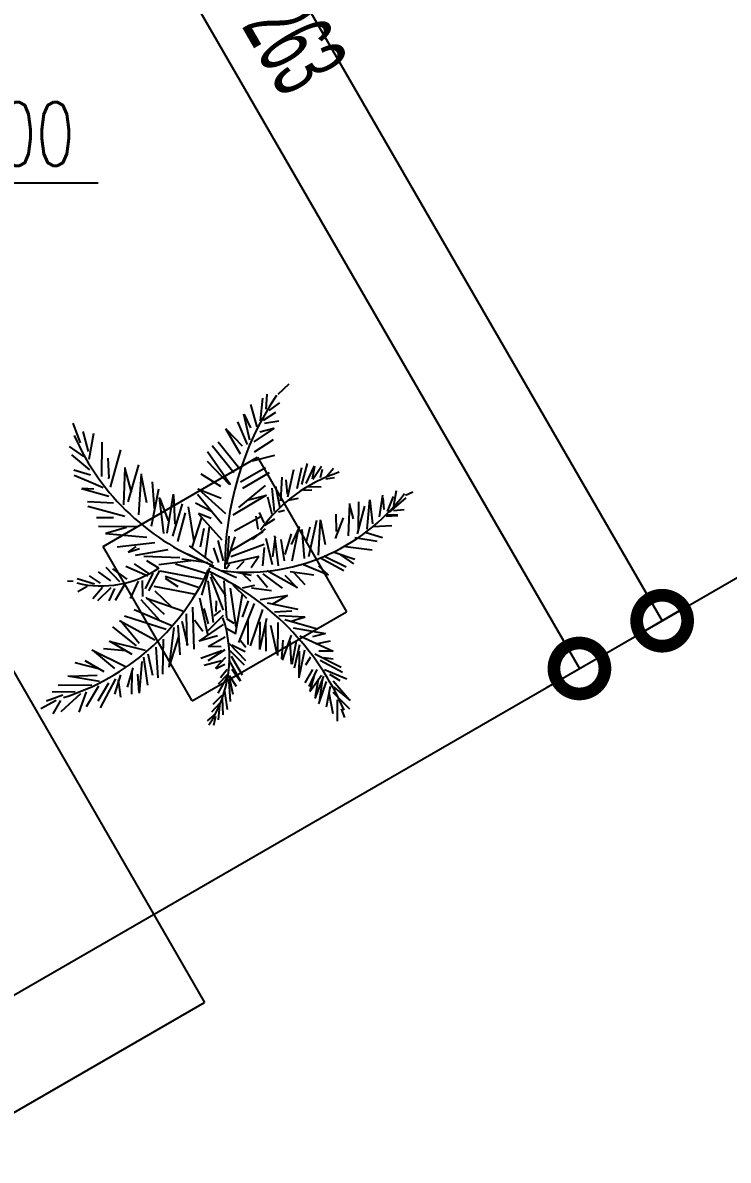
# Model space of a CAD drawing. Extents: x 3907.4 to 3911.57, y -3054.42 to -3053.7.
# Drawn here: x 3907.62452 to 3907.65222, y -3053.88895 to -3053.84429 of the extents above; entities that cross this region are included whole.
import ezdxf
from ezdxf.enums import TextEntityAlignment as Align

# ---------------------------------------------------------------- set-up
doc = ezdxf.new("R2010")
doc.units = 0
doc.header["$LTSCALE"] = 2
doc.header["$MEASUREMENT"] = 0
doc.linetypes.add('ACAD_ISO03W100', pattern=[30, 12, -18])
doc.layers.get('0').update_dxf_attribs({"linetype": 'CONTINUOUS'})
for name, color, linetype in [('AĞAÇ', 9, 'CONTINUOUS'), ('OLÇÜ', 6, 'CONTINUOUS'), ('TERTUVAR', 2, 'CONTINUOUS'), ('TEXT', 11, 'CONTINUOUS'), ('ÖLÇÜ İZİ', 9, 'CONTINUOUS')]:
    doc.layers.add(name, color=color, linetype=linetype)
doc.styles.add('KAPı-PEN', font='simplex.shx', dxfattribs={"width": 0.7, "height": 10})
doc.styles.add('ÖLÇÜ', font='stylu.ttf', dxfattribs={"width": 0.5})

msp = doc.modelspace()

# ---------------------------------------------------------------- linework, layer by layer
at = {"color": 0, "linetype": 'ByBlock', "const_width": 0.002}
for points in [[(3907.649499173968, -3053.867554692196, 1), (3907.649749165799, -3053.867987709615, 1)], [(3907.646251543331, -3053.869429630927, 1), (3907.646501535162, -3053.869862648346, 1)]]:
    msp.add_lwpolyline(points, format="xyb", close=True, dxfattribs=at)
at = {"layer": 'AĞAÇ', "ltscale": 0.11}
for p, q in [((3907.634100281322, -3053.858871565613), (3907.634067074959, -3053.859459420362)), ((3907.634969943726, -3053.858483038899), (3907.634534667296, -3053.858884987119)), ((3907.633466944306, -3053.859279613714), (3907.633707807922, -3053.860161819987)), ((3907.633933826693, -3053.859037466659), (3907.633842491025, -3053.859919188878)), ((3907.634194719785, -3053.859517123879), (3907.634616999846, -3053.859217397841)), ((3907.633191449255, -3053.859649842325), (3907.633425634467, -3053.860666237809)), ((3907.633211310095, -3053.859675413337), (3907.633465084612, -3053.860200159349)), ((3907.633970311189, -3053.859893816612), (3907.634456503335, -3053.859581411373)), ((3907.626485585204, -3053.860019518483), (3907.626771396649, -3053.86079315993)), ((3907.633073045849, -3053.861234448241), (3907.632493844883, -3053.860236718116)), ((3907.632954398958, -3053.859962619517), (3907.633329405892, -3053.860851412844)), ((3907.63439766408, -3053.860207565031), (3907.633591549302, -3053.860749554903)), ((3907.634383631636, -3053.860230381817), (3907.633835063109, -3053.860364273769)), ((3907.634576634404, -3053.859942010452), (3907.634018545303, -3053.860027788222)), ((3907.626880590095, -3053.860344430304), (3907.627085711209, -3053.861128898382)), ((3907.627296048505, -3053.860423290883), (3907.627114982152, -3053.861439082438)), ((3907.63252710018, -3053.860261328032), (3907.633141342398, -3053.860902069626)), ((3907.634358632845, -3053.860672938013), (3907.633602516902, -3053.861148102523)), ((3907.626349471862, -3053.860926737479), (3907.626910788126, -3053.861330145636)), ((3907.627627527503, -3053.860756076634), (3907.627611855734, -3053.862104394088)), ((3907.627962294396, -3053.862533062411), (3907.628367944683, -3053.86105750234)), ((3907.632680752382, -3053.86244162991), (3907.631776390399, -3053.861143081082)), ((3907.632803149043, -3053.861968934751), (3907.631962159944, -3053.860906914075)), ((3907.633039839483, -3053.861822302992), (3907.632198845204, -3053.860760290049)), ((3907.626431809011, -3053.861259151277), (3907.627146048327, -3053.861848101764)), ((3907.627868930912, -3053.861389064766), (3907.627905595332, -3053.862162341992)), ((3907.631759722668, -3053.861501399052), (3907.63262827211, -3053.862416733912)), ((3907.634405397835, -3053.861288796102), (3907.63352478456, -3053.861513611505)), ((3907.626532741358, -3053.861853589983), (3907.627183963062, -3053.86203986383)), ((3907.628497432805, -3053.863223995372), (3907.628538932346, -3053.861754293892)), ((3907.6285319133, -3053.861804546638), (3907.628775227911, -3053.862718966197)), ((3907.628657394121, -3053.863109203056), (3907.629082178817, -3053.861646460561)), ((3907.629170834513, -3053.862010830581), (3907.629071570126, -3053.863608257171)), ((3907.631508556841, -3053.862001351984), (3907.632291467648, -3053.86248358944)), ((3907.633070720554, -3053.862314402779), (3907.634055746535, -3053.861753507821)), ((3907.634201945526, -3053.861966825547), (3907.633147355685, -3053.862576253091)), ((3907.634932063259, -3053.862906076813), (3907.635164077338, -3053.861836328599)), ((3907.635293740231, -3053.86257835971), (3907.635472710115, -3053.861758000923)), ((3907.635484408343, -3053.862421079987), (3907.635696210638, -3053.861594206336)), ((3907.635648556648, -3053.862388496504), (3907.635971645706, -3053.861693083704)), ((3907.635977188019, -3053.861714460159), (3907.635889529661, -3053.862219468345)), ((3907.635904884997, -3053.862218183999), (3907.636247268018, -3053.861706619059)), ((3907.63627323528, -3053.861837955014), (3907.636200349197, -3053.862159531897)), ((3907.636726174478, -3053.86179923131), (3907.636462985571, -3053.862107397713)), ((3907.626538704643, -3053.862051694714), (3907.627100375598, -3053.862288965192)), ((3907.627100375598, -3053.862288965192), (3907.627681191334, -3053.862539037801)), ((3907.627905595332, -3053.862162341992), (3907.627879962429, -3053.862200640879)), ((3907.629171012627, -3053.862065272917), (3907.629380350958, -3053.863123966297)), ((3907.629608132269, -3053.862316077356), (3907.629678017997, -3053.863364943939)), ((3907.633004663099, -3053.863323963791), (3907.634047818397, -3053.862469201384)), ((3907.634656080838, -3053.86306322393), (3907.634710590216, -3053.862131087619)), ((3907.63491258666, -3053.862807574065), (3907.634867877967, -3053.862236358033)), ((3907.63676476238, -3053.862166926987), (3907.636416806517, -3053.862218936297)), ((3907.626825055885, -3053.86257611802), (3907.627897667194, -3053.862878035554)), ((3907.626856579957, -3053.86256219619), (3907.627313409977, -3053.862596543145)), ((3907.629853117211, -3053.862606131488), (3907.629562475822, -3053.864075461015)), ((3907.6301943826, -3053.8643320008), (3907.630440426237, -3053.862805095324)), ((3907.630439026118, -3053.862851300277), (3907.630499122312, -3053.863977132898)), ((3907.631389515258, -3053.862797593375), (3907.632332516292, -3053.863955616476)), ((3907.631396373598, -3053.862580331457), (3907.632486689649, -3053.863559643625)), ((3907.631401466255, -3053.86259774359), (3907.63230968643, -3053.862955081744)), ((3907.632780439025, -3053.863617586871), (3907.634072561414, -3053.862846261391)), ((3907.634089420265, -3053.862851853686), (3907.633377206632, -3053.863043245191)), ((3907.634131360628, -3053.862911460078), (3907.63430052924, -3053.863594464445)), ((3907.634302734773, -3053.862570332496), (3907.634399199957, -3053.863489568652)), ((3907.634440723394, -3053.862491762804), (3907.634609531904, -3053.86334544964)), ((3907.635871134756, -3053.862651421262), (3907.635549516048, -3053.862664079424)), ((3907.636238937099, -3053.862527227574), (3907.635707356331, -3053.862513317619)), ((3907.638528154642, -3053.86369707541), (3907.638657764903, -3053.862840969824)), ((3907.639066517985, -3053.862892690238), (3907.638835251051, -3053.863486644889)), ((3907.639188374865, -3053.862669213241), (3907.639072121412, -3053.863256940404)), ((3907.639542574813, -3053.86284783952), (3907.639830360902, -3053.862707678036)), ((3907.627060316086, -3053.863094074149), (3907.628082366346, -3053.86314031098)), ((3907.627079095816, -3053.863273029426), (3907.628534822125, -3053.863664973995)), ((3907.629884358709, -3053.862932075012), (3907.630047422832, -3053.864344563202)), ((3907.629900104896, -3053.862970777945), (3907.630225241763, -3053.863856453121)), ((3907.63041771162, -3053.864453744369), (3907.63079736856, -3053.863182639429)), ((3907.631015196934, -3053.863299558784), (3907.631233512769, -3053.864656534558)), ((3907.631308915722, -3053.863141230927), (3907.631952638284, -3053.863488558292)), ((3907.635338818804, -3053.862978888618), (3907.634944871718, -3053.863057083688)), ((3907.637315982867, -3053.864435737545), (3907.637363440514, -3053.863164148529)), ((3907.637346813787, -3053.86323687462), (3907.637489945696, -3053.863771087156)), ((3907.637667496509, -3053.864365966489), (3907.637950924877, -3053.863280036583)), ((3907.637707810185, -3053.863102703571), (3907.637686226361, -3053.864194728843)), ((3907.638041602626, -3053.864175626062), (3907.638146294544, -3053.863025536271)), ((3907.638150872413, -3053.863044642795), (3907.638259494719, -3053.863973292668)), ((3907.638656086297, -3053.86294435871), (3907.638698365137, -3053.863411071757)), ((3907.63956153448, -3053.862943722091), (3907.638908707793, -3053.863505101125)), ((3907.627416718035, -3053.863720847202), (3907.628081116041, -3053.863721826162)), ((3907.630608909255, -3053.864664903309), (3907.630917980305, -3053.863540669859)), ((3907.631170585389, -3053.864902166054), (3907.631550057225, -3053.863714141575)), ((3907.631407049853, -3053.863558056079), (3907.632343903083, -3053.8646010441)), ((3907.631420855436, -3053.863550491532), (3907.631920629466, -3053.863738851714)), ((3907.632836598307, -3053.864237525452), (3907.633885536956, -3053.863663940482)), ((3907.633767660759, -3053.864177964017), (3907.633683446347, -3053.863665774728)), ((3907.633808454207, -3053.863521527766), (3907.633991343943, -3053.86392882436)), ((3907.634405142695, -3053.863778437177), (3907.634010820543, -3053.864027327108)), ((3907.63479964748, -3053.863444202135), (3907.634556674956, -3053.86350949705)), ((3907.635749070757, -3053.865245002327), (3907.636065170293, -3053.863820438887)), ((3907.636138864184, -3053.865200840192), (3907.63621213006, -3053.863807876486)), ((3907.637095642785, -3053.863736835284), (3907.636781279488, -3053.864549400666)), ((3907.636817001946, -3053.863592098418), (3907.636825172021, -3053.864265632318)), ((3907.639241371686, -3053.863628355636), (3907.638789301964, -3053.863618065793)), ((3907.639253368273, -3053.863652584256), (3907.638793344217, -3053.86367746937)), ((3907.639490233455, -3053.863422887503), (3907.639081305631, -3053.863454232083)), ((3907.627499055169, -3053.864053260981), (3907.62901308613, -3053.86406826232)), ((3907.627781008393, -3053.864329138387), (3907.628599103754, -3053.864104234054)), ((3907.631496466139, -3053.864870693907), (3907.631651354041, -3053.864142437944)), ((3907.631843086874, -3053.864104375667), (3907.631667988985, -3053.865318264222)), ((3907.632707163372, -3053.865010555235), (3907.633954517294, -3053.864264732706)), ((3907.6340367924, -3053.864158666141), (3907.633523953051, -3053.864584636242)), ((3907.635368246264, -3053.864104730113), (3907.63506379921, -3053.864777800947)), ((3907.635100231571, -3053.865423791739), (3907.635377876578, -3053.864056684373)), ((3907.635582791478, -3053.865327827612), (3907.63548942741, -3053.864183840777)), ((3907.635667268803, -3053.864663367313), (3907.635802667025, -3053.864088442261)), ((3907.636215293855, -3053.863836567373), (3907.636400846258, -3053.864774952035)), ((3907.639016142636, -3053.864048437232), (3907.638275015515, -3053.864079297737)), ((3907.627773125163, -3053.864347612523), (3907.629395481411, -3053.864490580222)), ((3907.628225575747, -3053.86487228325), (3907.629701687375, -3053.864695519448)), ((3907.632399623129, -3053.865422823607), (3907.632191391288, -3053.864626448583)), ((3907.632550714159, -3053.865545142633), (3907.632626307333, -3053.864451264631)), ((3907.632575546046, -3053.865349824765), (3907.63286059857, -3053.864480918829)), ((3907.63433329103, -3053.865576034646), (3907.634079966215, -3053.864546829298)), ((3907.634429592041, -3053.864478595498), (3907.634322100623, -3053.865262603585)), ((3907.634556799984, -3053.865614705509), (3907.634425161893, -3053.864445091212)), ((3907.634799993493, -3053.865416960319), (3907.634667635113, -3053.864579647721)), ((3907.635055095831, -3053.86435443058), (3907.634817657449, -3053.865176738484)), ((3907.638439865139, -3053.86466104953), (3907.637564954558, -3053.864519177547)), ((3907.638643073964, -3053.864522290591), (3907.638003837554, -3053.864324108269)), ((3907.628665920422, -3053.865083806432), (3907.629100661667, -3053.864931079451)), ((3907.628688426305, -3053.865061720294), (3907.62897262969, -3053.8648552705)), ((3907.628953166716, -3053.865192863089), (3907.630237725426, -3053.864971088813)), ((3907.632023211731, -3053.865637152666), (3907.6309891639, -3053.865157016914)), ((3907.631999066073, -3053.86551502358), (3907.631063113094, -3053.864825027028)), ((3907.632220615964, -3053.865489108985), (3907.632023810292, -3053.864913696782)), ((3907.632687488571, -3053.865246966588), (3907.634004538525, -3053.864769631506)), ((3907.633943502793, -3053.86562018907), (3907.634015343609, -3053.864891805519)), ((3907.636746023321, -3053.865080316852), (3907.637563164458, -3053.865349910869)), ((3907.638241094032, -3053.86499944643), (3907.637187267647, -3053.864876476461)), ((3907.628895188045, -3053.865538219305), (3907.629504675215, -3053.865946140247)), ((3907.63068420814, -3053.865297651754), (3907.62927886753, -3053.865244463649)), ((3907.629381137705, -3053.865407632571), (3907.629846505703, -3053.865690607524)), ((3907.631124737334, -3053.865426105285), (3907.629859498722, -3053.865577605866)), ((3907.630514959787, -3053.865531757483), (3907.63175044012, -3053.865921025587)), ((3907.631794021697, -3053.865504955083), (3907.630773915954, -3053.865352056806)), ((3907.631852385415, -3053.865607605048), (3907.632920656491, -3053.866068253944)), ((3907.632495215947, -3053.865534247003), (3907.633799094193, -3053.865242209886)), ((3907.632505841098, -3053.865739493721), (3907.632634021123, -3053.865547976021)), ((3907.632921087481, -3053.865740105385), (3907.633209228822, -3053.865433795368)), ((3907.6334897967, -3053.865677041215), (3907.633784616457, -3053.865236542008)), ((3907.636526867489, -3053.865987411336), (3907.635550300234, -3053.865583388418)), ((3907.636189775289, -3053.865290380076), (3907.637121384937, -3053.865802972477)), ((3907.636343233539, -3053.865226701189), (3907.637223932067, -3053.865649753686)), ((3907.637514994391, -3053.86554151757), (3907.637005969305, -3053.865179952135)), ((3907.627128706879, -3053.866008296396), (3907.627561247046, -3053.86629778927)), ((3907.627490008785, -3053.865851274155), (3907.627968362709, -3053.866199918626)), ((3907.62777916495, -3053.86567444371), (3907.628316135923, -3053.866233254407)), ((3907.628048109347, -3053.865740487847), (3907.628605109452, -3053.866141769074)), ((3907.628573382105, -3053.865636219501), (3907.629432341667, -3053.866011684911)), ((3907.629345917112, -3053.866523624474), (3907.629649164284, -3053.865900399129)), ((3907.62988564615, -3053.865802271004), (3907.629463881779, -3053.86660257652)), ((3907.629909454267, -3053.865817477238), (3907.631569600796, -3053.86612244708)), ((3907.630115940528, -3053.866024775332), (3907.631415006433, -3053.866456600324)), ((3907.631857081101, -3053.865695520563), (3907.631537399232, -3053.866774383067)), ((3907.631896390845, -3053.866053482269), (3907.632385511044, -3053.867351422509)), ((3907.631900550748, -3053.865915355669), (3907.632494310395, -3053.866800202155)), ((3907.632852761054, -3053.865853266997), (3907.633487213596, -3053.865981175446)), ((3907.633482228419, -3053.866226589345), (3907.633157062804, -3053.865925767568)), ((3907.634126947044, -3053.866463976601), (3907.633731915241, -3053.865977735425)), ((3907.63471461593, -3053.866496795003), (3907.63395560412, -3053.86593333356)), ((3907.635308778697, -3053.866478493845), (3907.634115565436, -3053.865818541244)), ((3907.635315014939, -3053.866490834624), (3907.634830318865, -3053.865999409715)), ((3907.635016288845, -3053.865839041611), (3907.635955112095, -3053.865968223583)), ((3907.635613494017, -3053.866356563857), (3907.635172015505, -3053.865894075034)), ((3907.636528088183, -3053.865987477728), (3907.636144108105, -3053.865626096286)), ((3907.626281628178, -3053.866210564941), (3907.626504758818, -3053.866217457481)), ((3907.626655921195, -3053.866119204481), (3907.627344607078, -3053.866323729961)), ((3907.626687648554, -3053.866624754075), (3907.627055633549, -3053.866415215294)), ((3907.627271168453, -3053.866901339039), (3907.627659365228, -3053.866448925697)), ((3907.627474457206, -3053.866980419036), (3907.627987474024, -3053.866469111576)), ((3907.628170186279, -3053.866961745508), (3907.62851274677, -3053.866364843209)), ((3907.62875443618, -3053.866896960896), (3907.629064356673, -3053.866221223691)), ((3907.629233707934, -3053.866818882968), (3907.629228504978, -3053.866188640209)), ((3907.629669387461, -3053.866416879646), (3907.631302994337, -3053.866727120171)), ((3907.630114714917, -3053.866098028972), (3907.630606242029, -3053.866427000965)), ((3907.631793843715, -3053.86620670106), (3907.632001141119, -3053.867842907538)), ((3907.632415400473, -3053.866205849269), (3907.632520870477, -3053.86766298369)), ((3907.63267033546, -3053.866487394024), (3907.632890629249, -3053.86802137834)), ((3907.632763777446, -3053.866365936069), (3907.633309506936, -3053.866879545642)), ((3907.633149494511, -3053.866475315676), (3907.633628828329, -3053.866380172377)), ((3907.634285566139, -3053.866595154263), (3907.633501847894, -3053.866488168291)), ((3907.627920718485, -3053.866994204117), (3907.628131775834, -3053.866508712452)), ((3907.629160516076, -3053.866943452888), (3907.629909039976, -3053.867757585285)), ((3907.629353112829, -3053.866842705738), (3907.630073090523, -3053.867512472349)), ((3907.629376540639, -3053.866888824061), (3907.630813410647, -3053.867389846082)), ((3907.6297047309, -3053.866597868799), (3907.630367078258, -3053.867229064251)), ((3907.631460214763, -3053.866870794062), (3907.631776557188, -3053.868302676052)), ((3907.633136137701, -3053.866743694101), (3907.63286445598, -3053.868308906198)), ((3907.633838455614, -3053.866936427371), (3907.634886499231, -3053.866778209094)), ((3907.634910389776, -3053.866783701513), (3907.634327707911, -3053.867124411285)), ((3907.628898047438, -3053.867328651135), (3907.630403599602, -3053.867967774223)), ((3907.631184719713, -3053.867241022673), (3907.631245052183, -3053.868889799307)), ((3907.631817255345, -3053.86789276426), (3907.631647904081, -3053.867295104985)), ((3907.632289855282, -3053.867364701875), (3907.632027886481, -3053.867583187407)), ((3907.63211364196, -3053.867407392812), (3907.632134223627, -3053.866993831123)), ((3907.633010701197, -3053.868628626911), (3907.633620900179, -3053.867095865919)), ((3907.633146989293, -3053.867638342942), (3907.63338474953, -3053.866993279539)), ((3907.633933429285, -3053.867332764443), (3907.633451230391, -3053.868757080442)), ((3907.634112880284, -3053.867064641215), (3907.63532613337, -3053.867322029276)), ((3907.634399586784, -3053.867422916011), (3907.635089622867, -3053.867385588328)), ((3907.629701974927, -3053.86853465072), (3907.628324028517, -3053.867773644063)), ((3907.628374778124, -3053.867774572527), (3907.629099114678, -3053.868656023498)), ((3907.628520770554, -3053.867582854812), (3907.630153928465, -3053.868100094306)), ((3907.63100348751, -3053.868740603647), (3907.630779472663, -3053.867797347744)), ((3907.630983443971, -3053.86874243603), (3907.630954167895, -3053.867502683382)), ((3907.63158689885, -3053.868194415798), (3907.631259707303, -3053.867747518328)), ((3907.632385479517, -3053.86756769684), (3907.631738322079, -3053.868223356476)), ((3907.632518657938, -3053.867679998943), (3907.632806427903, -3053.867872599225)), ((3907.633376848202, -3053.868700967853), (3907.633369347919, -3053.867714737252)), ((3907.633827842321, -3053.868898220907), (3907.634098808925, -3053.867665302753)), ((3907.633833404087, -3053.868860402759), (3907.633840453619, -3053.867821263213)), ((3907.634578147909, -3053.8675701517), (3907.635600198182, -3053.867616388553)), ((3907.634807800073, -3053.867723854566), (3907.636040012257, -3053.868077136027)), ((3907.635615559056, -3053.867631441821), (3907.635062097769, -3053.867803823736)), ((3907.628047214927, -3053.868014637943), (3907.628969040433, -3053.868756862656)), ((3907.630272482775, -3053.869597690225), (3907.630461117409, -3053.86803235054)), ((3907.630707943741, -3053.869112672373), (3907.6306273967, -3053.867949525275)), ((3907.632384729244, -3053.867914687938), (3907.631433366314, -3053.868575234222)), ((3907.632528469579, -3053.868080383196), (3907.632837652067, -3053.868240990346)), ((3907.634078470045, -3053.868961786136), (3907.634061591421, -3053.867864889625)), ((3907.634515863241, -3053.869087513434), (3907.634268194341, -3053.86796141255)), ((3907.634532835038, -3053.867844869693), (3907.634523656585, -3053.869142078416)), ((3907.635139288848, -3053.86805663566), (3907.636410126276, -3053.868269382147)), ((3907.636369248685, -3053.868282017925), (3907.635892849964, -3053.868401587577)), ((3907.627903126986, -3053.868574471039), (3907.629324403341, -3053.868926856807)), ((3907.627945021698, -3053.868572542664), (3907.628809613117, -3053.86908857668)), ((3907.6300384775, -3053.868498222033), (3907.630009979511, -3053.869865693597)), ((3907.630289923948, -3053.869557404041), (3907.630667621779, -3053.868369682237)), ((3907.631448552384, -3053.868558622983), (3907.632170417896, -3053.868352820226)), ((3907.63246905167, -3053.868411265396), (3907.631795794007, -3053.868794634132)), ((3907.633278228889, -3053.869346653463), (3907.632633905455, -3053.868683762415)), ((3907.633260775516, -3053.868999073989), (3907.632732318202, -3053.868728891973)), ((3907.633284701247, -3053.868818172803), (3907.633066455307, -3053.868556276605)), ((3907.634688622336, -3053.869265763109), (3907.634743111245, -3053.868529788028)), ((3907.635062019928, -3053.868337693244), (3907.634708540852, -3053.869321273402)), ((3907.635068116251, -3053.869477999488), (3907.635026776727, -3053.868573498693)), ((3907.635259540732, -3053.868580811524), (3907.63509147594, -3053.869494373186)), ((3907.635387005622, -3053.868721587748), (3907.635178220403, -3053.86963800999)), ((3907.6354005372, -3053.868370144371), (3907.63671525726, -3053.868972760751)), ((3907.636589853755, -3053.86857579704), (3907.636012469494, -3053.868690414255)), ((3907.627239137058, -3053.868913181117), (3907.628585442641, -3053.869583911223)), ((3907.627266104804, -3053.868932361745), (3907.628120652679, -3053.869650429606)), ((3907.627689491822, -3053.868860818946), (3907.628555036922, -3053.868939063611)), ((3907.629436741842, -3053.869066068224), (3907.629620195873, -3053.869909851097)), ((3907.629750341332, -3053.868804524293), (3907.629824389899, -3053.870018787899)), ((3907.631509593079, -3053.86924666012), (3907.632337472789, -3053.868944797484)), ((3907.631805306562, -3053.869333813257), (3907.632468002325, -3053.868897051385)), ((3907.631828041688, -3053.868770856265), (3907.632318579047, -3053.868786009636)), ((3907.63322981373, -3053.869522748083), (3907.632660001082, -3053.86895605024)), ((3907.633154263948, -3053.869912325379), (3907.6327182227, -3053.869180347608)), ((3907.635578203269, -3053.86893274671), (3907.635358687579, -3053.870005986627)), ((3907.635374760221, -3053.870017270355), (3907.635391457049, -3053.868963716502)), ((3907.63598677643, -3053.86906753985), (3907.637020568156, -3053.869593066607)), ((3907.636704444041, -3053.868965646845), (3907.63614173171, -3053.868964823529)), ((3907.626572521138, -3053.869407613583), (3907.627533885473, -3053.869654377811)), ((3907.626957440531, -3053.869331207277), (3907.627706776457, -3053.869770091244)), ((3907.628847822644, -3053.86961476498), (3907.628616205625, -3053.87037486041)), ((3907.629199701322, -3053.86937884076), (3907.629094829481, -3053.870612003278)), ((3907.629263964082, -3053.869200009993), (3907.629414926867, -3053.870299353673)), ((3907.631638859891, -3053.869521072471), (3907.632327018078, -3053.869334463318)), ((3907.632087501388, -3053.869638509523), (3907.632499378615, -3053.869196041194)), ((3907.632114720725, -3053.869651663296), (3907.632456554432, -3053.86948378464)), ((3907.63308971693, -3053.870147115113), (3907.632621853361, -3053.869324335984)), ((3907.635788360582, -3053.869239788242), (3907.635628049174, -3053.869520721313)), ((3907.635813998656, -3053.869201481599), (3907.635788360582, -3053.869239788242)), ((3907.636203427031, -3053.869323472611), (3907.637077627676, -3053.869797630803)), ((3907.636703769083, -3053.8692783513), (3907.636343168912, -3053.869224902768)), ((3907.626297749483, -3053.869941463787), (3907.627538924418, -3053.87015028821)), ((3907.626354925594, -3053.869950916929), (3907.627446765017, -3053.869909225539)), ((3907.628169717732, -3053.870048305202), (3907.627566731769, -3053.871197666575)), ((3907.628355311952, -3053.869895213998), (3907.62812369492, -3053.870655309407)), ((3907.628806248068, -3053.870652094232), (3907.628817788359, -3053.869762102826)), ((3907.629090187092, -3053.870570727734), (3907.629038794273, -3053.869868265481)), ((3907.632197472835, -3053.87061557409), (3907.632577826826, -3053.869943509531)), ((3907.632208922176, -3053.870252587206), (3907.632577973772, -3053.869874115952)), ((3907.632284178066, -3053.87000179707), (3907.632551726604, -3053.869671218629)), ((3907.632789742756, -3053.870664489735), (3907.632631213799, -3053.869932916444)), ((3907.632916388785, -3053.870355221768), (3907.632633525564, -3053.869936267351)), ((3907.633061139579, -3053.870138945197), (3907.632735053601, -3053.869691062408)), ((3907.635613797891, -3053.870204455579), (3907.63590879239, -3053.869680891378)), ((3907.635760402384, -3053.870358041667), (3907.636074891748, -3053.869681138819)), ((3907.635798317121, -3053.870549803732), (3907.636253272949, -3053.869911447236)), ((3907.635811346559, -3053.870518238329), (3907.635980959644, -3053.869921938708)), ((3907.636002155888, -3053.870824889043), (3907.636342638582, -3053.869943531045)), ((3907.636017675935, -3053.870739838417), (3907.636134555468, -3053.870066491585)), ((3907.636375129814, -3053.869687970218), (3907.637243191836, -3053.870047099461)), ((3907.636560014096, -3053.869867165225), (3907.636974725283, -3053.870116998104)), ((3907.625914927057, -3053.870307122277), (3907.627236169356, -3053.870293146538)), ((3907.627023840559, -3053.871139351395), (3907.627511107682, -3053.870328506778)), ((3907.627888254798, -3053.870220426005), (3907.627465075095, -3053.870935515639)), ((3907.628368321567, -3053.870776530469), (3907.628283216232, -3053.870093269532)), ((3907.632677089419, -3053.870936574519), (3907.632620058921, -3053.870157105338)), ((3907.636142262483, -3053.871029580806), (3907.636450793738, -3053.870154565496)), ((3907.636166242517, -3053.87098541442), (3907.636293170761, -3053.87011002599)), ((3907.636448643772, -3053.871151444228), (3907.636603716778, -3053.870340107805)), ((3907.636712757212, -3053.870135780262), (3907.637356405443, -3053.870871609951)), ((3907.637393291937, -3053.870909259375), (3907.636749975378, -3053.870374307774)), ((3907.6252285266, -3053.871213398152), (3907.625829722464, -3053.870894770101)), ((3907.625457278334, -3053.870922133181), (3907.626099825186, -3053.870684237942)), ((3907.625510362259, -3053.870911594937), (3907.625457278334, -3053.870922133181)), ((3907.625675607933, -3053.870561537191), (3907.626582975789, -3053.870546949357)), ((3907.625719966911, -3053.871431391588), (3907.626014956812, -3053.870907824311)), ((3907.626033206541, -3053.871335993091), (3907.626807719961, -3053.87063420513)), ((3907.626735879142, -3053.871362588683), (3907.627025085682, -3053.870557843947)), ((3907.632004429901, -3053.871042353469), (3907.632352064366, -3053.870695872249)), ((3907.632393100171, -3053.871464647624), (3907.63236246897, -3053.870818674452)), ((3907.6325590033, -3053.871251358654), (3907.632459142553, -3053.870535883428)), ((3907.636709219077, -3053.871432630074), (3907.636547452607, -3053.870614554127)), ((3907.63735890963, -3053.871241157392), (3907.636706209552, -3053.870595547613)), ((3907.636875461465, -3053.871714413864), (3907.636877246394, -3053.870883688297)), ((3907.631939735926, -3053.871346536763), (3907.632271380294, -3053.870989364813)), ((3907.632211217293, -3053.871667230377), (3907.632265800557, -3053.871101457722)), ((3907.637163242945, -3053.871574249282), (3907.637029814756, -3053.871235368307)), ((3907.631773533722, -3053.871698620625), (3907.632046215979, -3053.871464137747)), ((3907.632029329237, -3053.871869820863), (3907.632099456006, -3053.871522938239))]:
    msp.add_line(p, q, dxfattribs=at)
for centre, radius, start, end in [((3907.644622364528, -3053.8656374197), 0.01216089066489278, 146.5035893914045, 180.4477557872245), ((3907.635209556924, -3053.85668153665), 0.009471520430282356, 203.7873444866604, 249.9414379663918), ((3907.638849980281, -3053.867767998041), 0.00612845047847869, 108.1351236207231, 144.5199385297731), ((3907.633301354567, -3053.858080694284), 0.007786492655353089, 262.5714652446903, 322.9075386793181), ((3907.623291548657, -3053.861832437666), 0.009394352003360017, 287.5019605685922, 334.8230114241647), ((3907.627592323647, -3053.862410003056), 0.003994971731047801, 256.2064883946453, 304.797750812333), ((3907.627278587991, -3053.875590380046), 0.01076290751470261, 23.59945116753451, 65.44251053180241), ((3907.62784522418, -3053.869198904658), 0.00479197456469448, 326.3328038045153, 18.82010977758667)]:
    msp.add_arc(centre, radius, start, end, dxfattribs=at)
at = {"layer": 'OLÇÜ', "color": 6}
for p, q in [((3907.609625476953, -3053.798488413982), (3907.649624169884, -3053.867771200905)), ((3907.620127397011, -3053.824179310718), (3907.646376539246, -3053.869646139637)), ((3907.648758135047, -3053.868271184567), (3907.65049020472, -3053.867271217244)), ((3907.645077486992, -3053.870396115129), (3907.647242574083, -3053.869146155975))]:
    msp.add_line(p, q, dxfattribs=at)
at = {"layer": 'TERTUVAR'}
for p, q in [((3907.600163553417, -3053.828199467268), (3907.6316625241, -3053.88275966197)), ((3907.627676001622, -3053.864854142192), (3907.633738245478, -3053.86135425656)), ((3907.633738245478, -3053.86135425656), (3907.637238131109, -3053.867416500416)), ((3907.633738245478, -3053.86135425656), (3907.637238131109, -3053.867416500416)), ((3907.631175887253, -3053.870916386047), (3907.627676001622, -3053.864854142192)), ((3907.631175887253, -3053.870916386047), (3907.637238131109, -3053.867416500416)), ((3907.587927764855, -3053.908008836882), (3907.6316625241, -3053.88275966197))]:
    msp.add_line(p, q, dxfattribs=at)
at = {"layer": 'TEXT', "color": 2}
msp.add_line((3907.614376458034, -3053.850575713047), (3907.627480428613, -3053.850575713047), dxfattribs=at)
at = {"layer": 'ÖLÇÜ İZİ', "linetype": 'ACAD_ISO03W100', "ltscale": 0.5}
msp.add_line((3907.582463690862, -3053.906544632182), (3907.715515219209, -3053.829730643274), dxfattribs=at)

# ---------------------------------------------------------------- texts
at = {"layer": 'OLÇÜ', "color": 62, "style": 'ÖLÇÜ', "width": 0.5}
msp.add_text('263', height=0.003, rotation=299.9989190921229, dxfattribs=at).set_placement((3907.633095256489, -3053.84441719644))
at = {"layer": 'TEXT', "color": 2, "style": 'KAPı-PEN', "width": 0.7}
msp.add_attdef('±0.00', text='%%p0.00', height=0.0025, dxfattribs=at).set_placement((3907.62310140394, -3053.849912124912), align=Align.CENTER)

doc.saveas('drawing.dxf')
